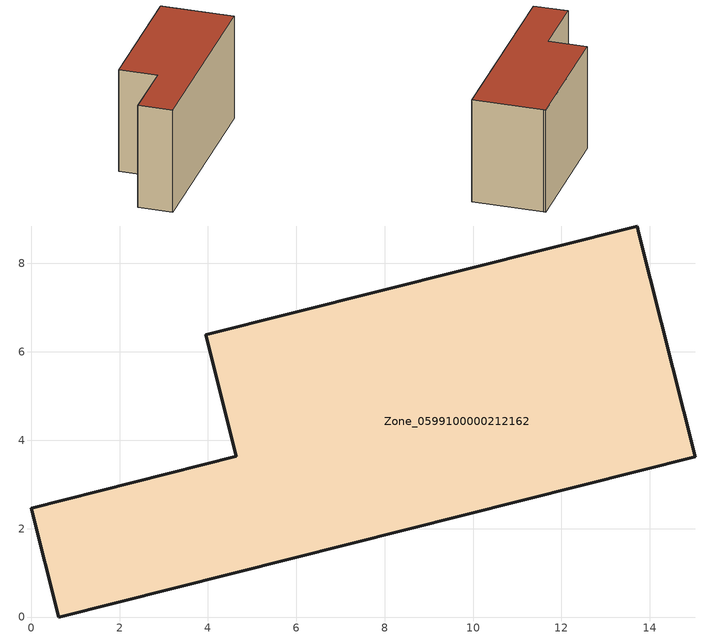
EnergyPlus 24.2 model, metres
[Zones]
Zone_0599100000212162
 floor ground (C_G): 0,2.46 4.64,3.64 3.95,6.39 13.71,8.85 13.75,8.69 15.03,3.63 0.62,0 z0
 wall outside (C_F): 4.64,3.64 0,2.46 0.62,0 15.03,3.63 13.75,8.69 13.71,8.85 3.95,6.39 4.64,3.64 z0:8.01
 roof outside (C_R): 13.71,8.85 3.95,6.39 4.64,3.64 0,2.46 0.62,0 15.03,3.63 13.75,8.69 z8.01
[BUILDING]
Pand.0599100000212162: North Axis=0; Terrain=City; Loads Convergence Tolerance Value=0.04; Temperature Convergence Tolerance Value=0.4; Solar Distribution=FullExterior; Maximum Number of Warmup Days=25; Minimum Number of Warmup Days=1
[Site:Location]
Rotterdam.The.Hague.AP_ZH_NLD Design_Conditions: Latitude=51.96; Longitude=4.45; Time Zone=1; Elevation=-4.5
[SITE:GROUNDTEMPERATURE:BUILDINGSURFACE]
18, 18, 18, 18, 18, 18, 18, 18, 18, 18, 18, 18
[MATERIAL] Thermal Absorptance=0.9; Solar Absorptance=0.7; Visible Absorptance=0.7
Name | Roughness | Thickness | Conductivity | Density | Specific Heat
G.TC.1975-1991 | MediumSmooth | 0.15 | 0.288461 | 540 | 1210
F.TC.1975-1991 | Rough | 0.3 | 0.230769 | 1920 | 840
R.TC.1975-1991 | MediumRough | 0.2 | 0.153846 | 1500 | 1000
[CONSTRUCTION]
C_G: G.TC.1975-1991
C_F: F.TC.1975-1991
C_R: R.TC.1975-1991
[ZONE]
Zone_0599100000212162: Type=1; Multiplier=1; Ceiling Height=Autocalculate; Volume=Autocalculate; Floor Area=autocalculate; Part of Total Floor Area=Yes
[ZONEINFILTRATION:DESIGNFLOWRATE]
Infil_Zone_0599100000212162: Zone or ZoneList or Space or SpaceList=Zone_0599100000212162; Schedule=AlwaysOn; Design Flow Rate Calculation Method=Flow/Area; Flow Rate per Floor Area=0.003; Constant Term Coefficient=1; Temperature Term Coefficient=0; Velocity Term Coefficient=0; Velocity Squared Term Coefficient=0
[HVACTEMPLATE:ZONE:IDEALLOADSAIRSYSTEM]
Zone_0599100000212162: Maximum Heating Supply Air Temperature=50; Minimum Cooling Supply Air Temperature=13; Maximum Heating Supply Air Humidity Ratio=0.0156; Minimum Cooling Supply Air Humidity Ratio=0.0077; Heating Limit=NoLimit; Cooling Limit=NoLimit; Dehumidification Control Type=ConstantSensibleHeatRatio; Cooling Sensible Heat Ratio=0.7; Dehumidification Setpoint=60; Humidification Control Type=None; Humidification Setpoint=30; Outdoor Air Method=None; Outdoor Air Flow Rate per Person=0.00944; Outdoor Air Flow Rate per Zone Floor Area=0; Outdoor Air Flow Rate per Zone=0; Demand Controlled Ventilation Type=None; Outdoor Air Economizer Type=NoEconomizer; Heat Recovery Type=None; Sensible Heat Recovery Effectiveness=0.7; Latent Heat Recovery Effectiveness=0.65
[ZONECONTROL:THERMOSTAT]
ThermostatControl_Zone_0599100000212162: Zone or ZoneList=Zone_0599100000212162; Control Type Schedule=DualSetpointControlType; Control 1=Thermostat_Zone_0599100000212162; Temperature Difference Between Cutout And Setpoint=0
[THERMOSTATSETPOINT:DUALSETPOINT]
Thermostat_Zone_0599100000212162: Heating Setpoint Temperature Schedule=HeatingSetpoint_Zone_0599100000212162; Cooling Setpoint Temperature Schedule=CoolingSetpoint_Zone_0599100000212162
[SCHEDULE:COMPACT]
HeatingSetpoint_Zone_0599100000212162: Through: 12/31, For: AllDays, Until: 24:00, 21
CoolingSetpoint_Zone_0599100000212162: Through: 12/31, For: AllDays, Until: 24:00, 24
DualSetpointControlType: Through: 12/31, For: AllDays, Until: 24:00, 4
AlwaysOn: Through: 12/31, For: AllDays, Until: 24:00, 1
